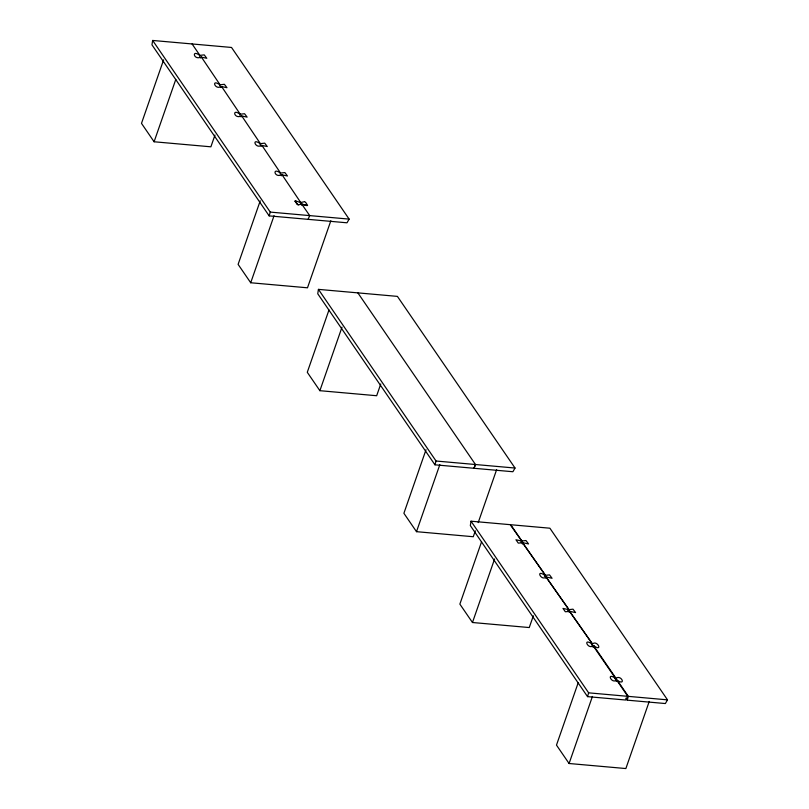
<?xml version="1.0" encoding="UTF-8"?>
<svg xmlns="http://www.w3.org/2000/svg" width="809" height="809" viewBox="0 0 809 809"><rect width="100%" height="100%" fill="white"/><g stroke="black" fill="none" stroke-linecap="round" stroke-linejoin="round"><path stroke-width="1.21" d="M298.197 204.778L297.075 204.353L295.204 200.996M152.648 40.45L151.961 44.839L269.164 215.882L347.01 222.799L349.134 219.108L231.526 47.458L152.648 40.45L270.267 212.1L349.134 219.108M318.433 289.369L317.745 293.758L434.949 464.811L512.896 471.738L515.03 468.037L397.411 296.387L318.433 289.369L436.051 461.019L515.03 468.037M625.883 698.177L627.238 700.159L665.372 703.547L667.506 699.856L549.887 528.206L510.722 524.728L521.876 541.079L510.196 524.677L471.02 521.198L470.332 525.587L587.536 696.63L625.681 700.018L627.804 696.327L616.64 680.035C626.763 686.629 621.292 674.21 616.013 678.316L593.644 645.754L593.412 646.988M522.847 544.012L523.059 542.768L528.54 543.931L525.981 540.523L521.947 541.019L521.704 541.797L521.906 541.029M546.419 578.132L546.581 577.1L552.062 578.263L549.503 574.855L545.468 575.351L522.584 542.738L545.428 575.361L545.226 576.129M569.92 612.443L570.092 611.412L575.573 612.575L573.015 609.167L568.98 609.662L546.085 577.06L568.939 609.673L568.737 610.441L568.909 609.723M593.493 646.563L593.766 645.784C603.383 652.398 597.123 639.474 592.501 643.994L569.597 611.371L592.451 644.004L592.218 644.965M616.954 681.259L617.166 680.116L628.33 696.367L667.506 699.856M545.387 575.452L545.256 576.028M615.882 678.68C616.195 677.396 614.253 679.894 615.447 678.286L593.108 645.713L593.766 645.784M615.7 679.429L616.013 678.316M269.164 215.882L270.267 212.1M434.949 464.811L436.051 461.019M587.536 696.63L588.639 692.838L471.02 521.198M627.238 700.159L628.33 696.367M163.62 59.836L141.494 123.373L154.094 141.767L210.886 146.813L214.982 135.042M154.094 141.767L175.806 79.403M199.56 56.377L199.904 55.366L192.087 43.959M200.723 58.086L201.077 57.075L206.791 58.278L204.222 54.87L200.076 55.376M219.714 85.805L220.068 84.793L201.451 57.146M220.887 87.514L221.241 86.502L226.955 87.696L224.386 84.288L220.2 84.803M239.879 115.232L240.233 114.221L221.615 86.573M241.052 116.931L241.395 115.92L247.119 117.123L244.551 113.715L240.404 114.221M260.043 144.659L260.397 143.648L241.78 116M261.206 146.358L261.56 145.347L267.273 146.55L264.715 143.142L260.528 143.648M260.225 200.834L238.109 264.371L250.709 282.756L307.491 287.802L330.851 220.746M280.207 174.077L280.561 173.075L261.934 145.418M281.37 175.786L281.724 174.774L287.438 175.978L284.879 172.57L280.733 173.075M250.709 282.756L274.059 215.7M300.372 203.484L300.715 202.493L282.098 174.845M301.535 205.183L301.919 204.111L306.894 205.547M328.99 309.938L307.278 372.292L319.879 390.686L376.67 395.732L380.766 383.962M319.879 390.686L342.005 327.149M426.009 449.753L403.893 513.29L416.493 531.675L473.275 536.731L475.328 530.846M416.493 531.675L439.843 464.619M478.2 522.604L496.635 469.665M481.577 541.757L459.866 604.121L472.466 622.505L529.248 627.551L533.353 615.791M472.466 622.505L494.592 558.979M522.139 543.709L522.513 542.748L518.296 543.122L515.95 539.775L521.289 540.958L520.885 541.888M522.927 543.587L523.201 542.809M544.659 575.735L544.406 576.22M545.873 577.555L546.065 577.07L545.66 578.03M546.449 577.919L546.722 577.13M568.14 610.107L568.414 609.622L567.918 610.532M569.172 612.342L569.576 611.382L565.329 611.766L562.983 608.419L568.322 609.592M569.961 612.221L570.234 611.442M578.192 682.756L556.481 745.109L569.081 763.504L625.863 768.55L649.222 701.494M591.672 644.439L591.935 643.954L591.45 644.864M592.269 644.773L592.532 643.994M592.592 646.907L593.068 645.713C588.183 650.021 582.359 637.361 591.895 643.944M569.081 763.504L592.431 696.438M616.286 680.824L616.589 680.035L616.175 681.087M295.012 201.239L297.965 204.738M308.087 219.34L309.705 215.598L301.747 204.111L307.208 205.577M473.872 468.269L475.49 464.528L357.871 292.878M473.973 468.28L475.591 464.528M295.113 201.107L295.983 201.026M301.039 202.483L304.123 201.754M546.035 577.07C541.15 581.398 535.315 568.707 544.851 575.3M616.549 680.045C611.665 684.394 605.89 671.713 615.376 678.266M301.039 202.402L300.918 202.493M298.45 204.859L301.717 204.111M221.11 86.492C215.073 90.497 210.785 78.412 219.745 84.733M261.428 145.347C255.482 149.392 251.093 137.267 260.063 143.587M200.986 57.065C193.523 60.645 191.5 49.025 199.53 55.295M241.315 115.92C234.165 119.56 231.526 107.9 239.949 114.17M281.633 174.764C274.221 178.344 272.087 166.735 280.278 173.025M588.639 692.838L627.804 696.327M304.71 201.785L305.044 201.987M295.76 201.057L300.402 202.432M305.62 202.301L307.612 205.395"/></g></svg>
